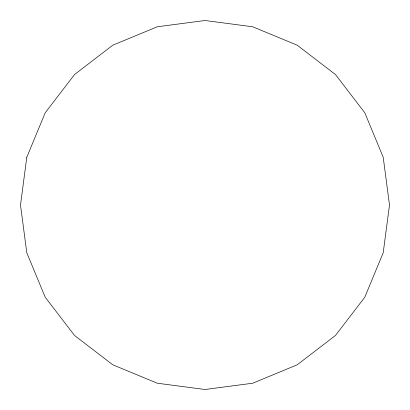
<?xml version="1.0" encoding="UTF-8"?>
<svg xmlns="http://www.w3.org/2000/svg" width="410" height="410" viewBox="0 0 410 410"><rect width="100%" height="100%" fill="white"/><g stroke="black" fill="none" stroke-linecap="round" stroke-linejoin="round"><path stroke-width="0.61" d="M26.788 157.25L20.5 205L26.788 252.75L45.218 297.25L74.538 335.462L112.75 364.782L157.25 383.212L205 389.5L252.75 383.212L297.25 364.782L335.462 335.462L364.782 297.25L383.212 252.75L389.5 205L383.212 157.25L364.782 112.75L335.462 74.538L297.25 45.218L252.75 26.788L205 20.5L157.25 26.788L112.75 45.218L74.538 74.538L45.218 112.75L26.788 157.25"/></g></svg>
